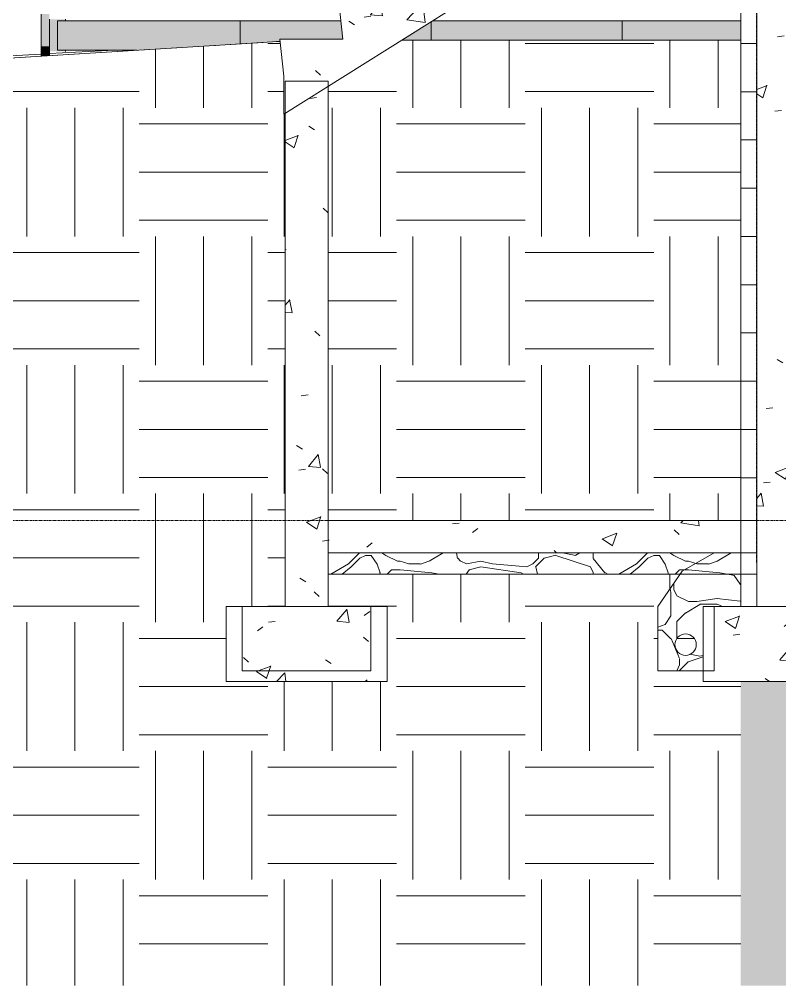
# Model space of a CAD drawing. Header units: inches. Extents: x -4168 to 4202, y -264 to 629.
# Drawn here: x -3966.9 to -3825.1, y -238.8 to -58.5 of the extents above; entities that cross this region are included whole.
import ezdxf

# ---------------------------------------------------------------- set-up
doc = ezdxf.new("R2010")
doc.units = ezdxf.units.IN
doc.header["$MEASUREMENT"] = 0
doc.linetypes.add('Grid Line 1_2_', pattern=[0.875, 0.5, -0.125, 0.125, -0.125])
doc.linetypes.add('Grid Line 1_2__2_', pattern=[0.875, 0.5, -0.125, 0.125, -0.125])
for name, color, linetype, lineweight in [('0-1', 7, 'Continuous', 5), ('A-FLOR-2', 192, 'Continuous', 9), ('A-FLOR-LEVL-1', 51, 'Grid Line 1_2_', 9), ('A-FLOR-MCUT', 51, 'Continuous', 13), ('A-FLOR-PATT-1', 252, 'Continuous', 9), ('A-GLAZ-CURT', 52, 'Continuous', 9), ('A-GLAZ-CWMG', 51, 'Continuous', 9), ('A-WALL-1', 7, 'Continuous', 9), ('A-WALL-PATT-1', 252, 'Continuous', 9), ('C-TOPO', 7, 'Continuous', 9), ('C-TOPO-1', 252, 'Continuous', 9), ('S-FNDN-2', 7, 'Continuous', 9), ('S-FNDN-4', 252, 'Continuous', 9), ('S-FNDN-6', 32, 'Continuous', 9), ('S-GRID-1', 1, 'Grid Line 1_2__2_', 30), ('S-STRS', 31, 'Continuous', 9), ('S-STRS-2', 252, 'Continuous', 9)]:
    doc.layers.add(name, color=color, linetype=linetype, lineweight=lineweight)
pattern_1 = [(0, (-2936.56, 0), (24, 24), [24, -24]), (0, (-2936.56, 9), (24, 24), [24, -24]), (0, (-2936.56, 18), (24, 24), [24, -24]), (90, (-2933.56, 21), (-24, 24), [24, -24]), (90, (-2924.56, 21), (-24, 24), [24, -24]), (90, (-2915.56, 21), (-24, 24), [24, -24])]
pattern_2 = [(50, (-2936.56, 0), (27.5427, -2.4099), [2.88, -31.68]), (355, (-2936.56, 0), (-5.32784, 28.8843), [2.304, -25.344]), (100.451, (-2934.265, -0.2), (22.2153, 26.4739), [2.448, -26.924]), (46.184, (-2936.56, 7.68), (40.9819, -6.3564), [4.32, -47.52]), (96.636, (-2933.145, 7.15), (35.8907, 37.4062), [3.671, -40.386]), (351.184, (-2936.56, 7.68), (35.891, 37.4062), [3.456, -38.016]), (21, (-2932.72, 5.76), (22.92104, -15.46073), [2.88, -31.68]), (326, (-2932.72, 5.76), (9.3435, 27.8457), [2.304, -25.344]), (71.451, (-2930.81, 4.472), (32.2648, 12.3844), [2.448, -26.924]), (37.5, (-2936.56, 0), (0.466855, 12.78271), [1.267, -23.77, 1.267, -24.461, -25.44]), (37.5, (-2936.56, 0), (0.466855, 12.78271), [-50.765, 1.267, -24.173]), (7.5, (-2936.56, 0), (10.10159, 15.14509), [1.267, -13.402, 1.267, -23.194, -9.696]), (7.5, (-2936.56, 0), (10.10159, 15.14509), [-39.13, 1.267, -8.429]), (327.5, (-2945.123, 0), (20.49916, -0.86578), [1.267, -8.333, 1.267, -28.685, -39.744]), (327.5, (-2945.123, 0), (20.49916, -0.86578), [-39.552, 1.267, -38.477]), (317.5, (-2948.963, 0), (22.39478, 3.8443), [1.267, -11.213, 1.267, -18.624, -28.224]), (317.5, (-2948.963, 0), (22.39478, 3.8443), [-32.371, 1.267, -26.957])]
pattern_3 = [(212.005, (-2939.785, 8.062), (-161.240282, -107.491823), [5.07, -501.974]), (213.69, (-2936.56, 10.212), (-53.74635, -53.74678), [3.876, -189.91]), (198.435, (-2934.947, 10.749), (-107.49304, -53.74648), [1.7, -168.262]), (180, (-2932.797, 10.75), (-7e-15, -53.747), [2.15, -51.597]), (161.565, (-2931.185, 10.212), (-53.74607, 5e-05), [1.7, -168.262]), (333.435, (-2930.648, 48.91), (53.74613, 5e-05), [2.404, -117.777]), (296.565, (-2931.185, 49.984), (53.74653, -53.7471), [1.202, -118.979]), (270, (-2931.185, 52.67), (53.747, 3e-15), [2.687, -51.059]), (186.34, (-2930.648, 17.736), (-429.972726, -53.744812), [4.867, -481.829]), (296.565, (-2918.823, 51.06), (53.74653, -53.7471), [1.202, -118.979]), (303.69, (-2919.898, 52.672), (53.74678, -53.74635), [1.938, -191.848]), (229.399, (-2911.299, 29.023), (-268.731142, -322.481306), [4.955, -490.564]), (243.435, (-2909.686, 32.248), (5e-05, -53.74613), [3.605, -116.576]), (213.69, (-2890.875, 26.336), (-53.74635, -53.74678), [1.938, -191.848]), (33.69, (-2906.999, 11.287), (53.74635, 53.74678), [1.938, -191.848]), (0, (-2908.074, 11.287), (0, 53.747), [1.075, -52.672]), (333.435, (-2909.15, 11.824), (53.74613, 5e-05), [1.202, -118.979]), (284.036, (-2909.686, 13.974), (53.74545, -161.2401), [2.216, -219.387]), (270, (-2909.686, 15.05), (53.747, 3e-15), [1.075, -52.672]), (243.435, (-2909.686, 16.124), (5e-05, -53.74613), [1.202, -118.979]), (135, (-2909.686, 16.66), (-53.7472, 4e-15), [0.76, -75.249]), (90, (-2909.686, 16.124), (-53.747, 3e-15), [0.537, -53.209]), (18.435, (-2890.338, 40.847), (107.49304, 53.74648), [3.399, -166.562]), (6.34, (-2887.113, 41.922), (429.972726, 53.744812), [4.867, -481.829]), (180, (-2889.263, 29.023), (-7e-15, -53.747), [3.225, -50.522]), (197.354, (-2880.663, 31.71), (-161.239491, -53.746161), [9.01, -891.947]), (198.435, (-2879.051, 32.248), (-107.49304, -53.74648), [1.7, -168.262]), (213.69, (-2877.439, 33.323), (-53.74635, -53.74678), [1.938, -191.848]), (251.565, (-2876.901, 34.935), (-5e-05, -53.74607), [1.7, -168.262]), (243.435, (-2876.364, 36.01), (5e-05, -53.74613), [1.202, -118.979]), (270, (-2876.364, 37.085), (53.747, 3e-15), [1.075, -52.672]), (293.199, (-2877.976, 40.847), (53.74725, -107.493233), [4.093, -405.228]), (315, (-2879.588, 42.46), (53.7472, 0), [2.28, -73.729]), (0, (-2882.276, 42.46), (0, 53.747), [2.687, -51.059]), (341.565, (-2894.1, 29.561), (53.74607, -5e-05), [1.7, -168.262]), (303.69, (-2895.175, 31.173), (53.74678, -53.74635), [1.938, -191.848]), (279.462, (-2895.712, 34.398), (53.74512, -268.732805), [3.269, -323.658]), (270, (-2895.71, 37.623), (53.747, 3e-15), [3.225, -50.522]), (239.036, (-2894.1, 40.31), (-53.74743, -107.49268), [3.134, -310.26]), (188.13, (-2890.338, 40.847), (-322.479255, -53.746045), [3.8, -376.245]), (116.565, (-2930.11, 39.235), (-53.74653, 53.7471), [1.202, -118.979]), (135, (-2929.035, 38.16), (-53.7472, 4e-15), [1.52, -74.489]), (168.69, (-2926.348, 37.623), (-53.7468, -0.00033), [2.741, -271.314]), (191.31, (-2923.661, 38.16), (-214.98617, -53.74725), [2.741, -271.314]), (194.036, (-2921.511, 38.698), (-161.2401, -53.74545), [2.216, -219.387]), (236.31, (-2920.436, 40.31), (-53.74616, -107.49347), [1.938, -191.848]), (236.31, (-2919.361, 41.922), (-53.74616, -107.49347), [1.938, -191.848]), (270, (-2919.36, 43.535), (53.747, 3e-15), [1.612, -52.134]), (291.801, (-2920.436, 46.222), (53.7454, -107.49384), [2.894, -286.54]), (116.565, (-2919.898, 34.935), (-53.74653, 53.7471), [2.404, -117.777]), (168.69, (-2917.211, 34.398), (-53.7468, -0.00033), [2.741, -271.314]), (194.036, (-2915.061, 34.935), (-161.2401, -53.74545), [2.216, -219.387]), (225, (-2913.45, 36.548), (4e-15, -53.7472), [2.28, -73.729]), (251.565, (-2912.911, 38.16), (-5e-05, -53.74607), [1.7, -168.262]), (296.565, (-2913.986, 40.31), (53.74653, -53.7471), [2.404, -117.777]), (315, (-2915.06, 41.385), (53.7472, 0), [1.52, -74.489]), (326.31, (-2916.674, 42.46), (107.49347, -53.74616), [1.938, -191.848]), (0, (-2917.75, 42.46), (0, 53.747), [1.075, -52.672]), (33.69, (-2919.361, 41.385), (53.74635, 53.74678), [1.938, -191.848]), (71.565, (-2919.898, 39.772), (5e-05, 53.74607), [1.7, -168.262]), (63.435, (-2920.436, 38.698), (-5e-05, 53.74613), [1.202, -118.979]), (71.565, (-2920.973, 37.085), (5e-05, 53.74607), [1.7, -168.262]), (104.036, (-2920.973, 34.935), (-53.74545, 161.2401), [2.216, -219.387]), (45, (-2922.048, 33.86), (0, 53.7472), [1.52, -74.489]), (18.435, (-2923.661, 33.323), (107.49304, 53.74648), [1.7, -168.262]), (0, (-2926.35, 33.323), (0, 53.747), [2.687, -51.059]), (14.036, (-2928.498, 32.785), (161.2401, 53.74545), [2.216, -219.387]), (341.565, (-2930.11, 33.323), (53.74607, -5e-05), [1.7, -168.262]), (270, (-2930.11, 34.935), (53.747, 3e-15), [1.612, -52.134]), (225, (-2928.498, 36.548), (4e-15, -53.7472), [2.28, -73.729]), (198.435, (-2925.273, 37.623), (-107.49304, -53.74648), [3.399, -166.562]), (180, (-2922.586, 37.623), (-7e-15, -53.747), [2.687, -51.059]), (153.435, (-2921.51, 37.085), (-53.74613, -5e-05), [1.202, -118.979]), (206.565, (-2901.087, 28.486), (-53.7471, -53.74653), [1.202, -118.979]), (146.31, (-2899.475, 27.411), (-107.49347, 53.74616), [1.938, -191.848]), (119.745, (-2897.325, 23.648), (-161.240006, 268.73295), [4.333, -428.985]), (95.711, (-2896.787, 18.274), (-53.74997, 483.718242), [5.401, -534.745]), (90, (-2896.787, 17.736), (-53.747, 3e-15), [0.537, -53.209]), (63.435, (-2897.325, 16.66), (-5e-05, 53.74613), [1.202, -118.979]), (26.565, (-2898.4, 16.124), (53.7471, 53.74653), [1.202, -118.979]), (0, (-2900.01, 16.124), (0, 53.747), [1.612, -52.134]), (0, (-2900.55, 16.124), (0, 53.747), [0.537, -53.209]), (0, (-2901.624, 16.124), (0, 53.747), [1.075, -52.672]), (326.31, (-2903.237, 17.199), (107.49347, -53.74616), [1.938, -191.848]), (333.435, (-2904.312, 17.736), (53.74613, 5e-05), [1.202, -118.979]), (284.036, (-2904.849, 19.886), (53.74545, -161.2401), [2.216, -219.387]), (270, (-2904.85, 20.96), (53.747, 3e-15), [1.075, -52.672]), (270, (-2904.85, 22.574), (53.747, 3e-15), [1.612, -52.134]), (258.69, (-2904.312, 25.261), (0.00033, -53.7468), [2.741, -271.314]), (231.34, (-2902.162, 27.948), (-161.240446, -214.986075), [3.441, -340.704]), (270, (-2890.875, 26.873), (53.747, 3e-15), [0.537, -53.209]), (270, (-2890.875, 27.41), (53.747, 3e-15), [0.537, -53.209]), (326.31, (-2892.488, 28.486), (107.49347, -53.74616), [1.938, -191.848]), (333.435, (-2895.712, 30.098), (53.74613, 5e-05), [3.605, -116.576]), (0, (-2898.4, 30.1), (0, 53.747), [2.687, -51.059]), (63.435, (-2898.937, 29.023), (-5e-05, 53.74613), [1.202, -118.979]), (90, (-2898.937, 26.873), (-53.747, 3e-15), [2.15, -51.597]), (135, (-2897.325, 25.26), (-53.7472, 4e-15), [2.28, -73.729]), (161.565, (-2895.712, 24.723), (-53.74607, 5e-05), [1.7, -168.262]), (180, (-2894.1, 24.723), (-7e-15, -53.747), [1.612, -52.134]), (198.435, (-2892.488, 25.261), (-107.49304, -53.74648), [1.7, -168.262]), (351.87, (-2913.449, 54.284), (53.746196, 0.00024), [7.601, -372.445]), (14.036, (-2915.599, 53.747), (161.2401, 53.74545), [2.216, -219.387]), (53.13, (-2917.211, 51.597), (107.49389, 161.23961), [2.687, -266.045]), (95.194, (-2916.674, 45.685), (-53.742522, 537.465678), [5.937, -587.714]), (101.31, (-2916.136, 42.997), (-53.74725, 214.98617), [2.741, -271.314]), (143.13, (-2913.986, 41.385), (-161.23961, 107.49389), [2.687, -266.045]), (161.565, (-2912.374, 40.847), (-53.74607, 5e-05), [1.7, -168.262]), (198.435, (-2910.761, 41.385), (-107.49304, -53.74648), [1.7, -168.262]), (225, (-2908.074, 44.072), (4e-15, -53.7472), [3.8, -72.209]), (228.814, (-2904.312, 48.372), (-322.479887, -376.225462), [5.713, -565.62]), (251.565, (-2903.774, 49.984), (-5e-05, -53.74607), [1.7, -168.262]), (270, (-2903.774, 50.52), (53.747, 3e-15), [0.537, -53.209]), (288.435, (-2904.312, 52.134), (53.74648, -107.49304), [1.7, -168.262]), (326.31, (-2905.924, 53.209), (107.49347, -53.74616), [1.938, -191.848]), (90, (-2930.65, 40.31), (-53.747, 3e-15), [3.762, -49.984]), (338.199, (-2923.123, 47.297), (161.23965, -53.74576), [2.894, -286.54]), (0, (-2926.35, 47.297), (0, 53.747), [3.225, -50.522]), (30.964, (-2929.035, 45.685), (161.23977, 107.4936), [3.134, -310.26]), (45, (-2930.648, 44.072), (0, 53.7472), [2.28, -73.729]), (90, (-2939.247, 23.11), (-53.747, 3e-15), [3.762, -49.984]), (116.565, (-2937.635, 19.886), (-53.7465, 53.7471), [3.605, -116.576]), (153.435, (-2934.41, 18.274), (-53.74613, -5e-05), [3.605, -116.576]), (180, (-2931.723, 18.274), (-7e-15, -53.747), [2.687, -51.059]), (218.66, (-2929.035, 20.424), (-53.74608, -53.746755), [3.441, -340.704]), (231.34, (-2926.885, 23.111), (-161.240446, -214.986075), [3.441, -340.704]), (213.69, (-2923.661, 25.261), (-53.74635, -53.74678), [3.876, -189.91]), (239.036, (-2922.048, 27.948), (-53.74743, -107.49268), [3.134, -310.26]), (270, (-2922.05, 29.023), (53.747, 3e-15), [1.075, -52.672]), (270, (-2922.05, 30.636), (53.747, 3e-15), [1.612, -52.134]), (315, (-2923.66, 32.248), (53.7472, 0), [2.28, -73.729]), (350.538, (-2926.885, 32.785), (53.7463, 0.00047), [3.269, -323.658]), (14.036, (-2931.185, 31.71), (161.2401, 53.74545), [4.432, -217.171]), (18.435, (-2936.022, 30.098), (107.49304, 53.74648), [5.099, -164.863]), (45, (-2937.635, 28.486), (0, 53.7472), [2.28, -73.729]), (45, (-2939.247, 26.873), (0, 53.7472), [2.28, -73.729]), (108.435, (-2927.423, 15.049), (-53.74648, 107.49304), [3.399, -166.562]), (126.87, (-2925.81, 12.899), (-53.7463, 53.7465), [2.687, -266.045]), (146.31, (-2924.198, 11.824), (-107.49347, 53.74616), [1.938, -191.848]), (161.565, (-2922.586, 11.287), (-53.74607, 5e-05), [1.7, -168.262]), (135, (-2920.973, 9.674), (-53.7472, 4e-15), [2.28, -73.729]), (161.565, (-2919.361, 9.137), (-53.74607, 5e-05), [1.7, -168.262]), (180, (-2917.75, 9.137), (-7e-15, -53.747), [1.612, -52.134]), (206.565, (-2916.674, 9.674), (-53.7471, -53.74653), [1.202, -118.979]), (206.565, (-2914.524, 10.75), (-53.7471, -53.74653), [2.404, -117.777]), (189.462, (-2911.299, 11.287), (-268.732805, -53.74512), [3.269, -323.658]), (243.435, (-2910.224, 13.437), (5e-05, -53.74613), [2.404, -117.777]), (270, (-2910.224, 13.974), (53.747, 3e-15), [0.537, -53.209]), (270, (-2910.224, 15.05), (53.747, 3e-15), [1.075, -52.672]), (326.31, (-2911.836, 18.274), (107.49347, -53.74616), [1.938, -191.848]), (327.995, (-2916.136, 20.961), (268.733967, -161.238084), [5.07, -501.974]), (329.036, (-2918.823, 22.574), (107.49268, -53.74743), [3.134, -310.26]), (341.565, (-2922.048, 23.648), (53.74607, -5e-05), [3.399, -166.562]), (0, (-2924.2, 23.65), (0, 53.747), [2.15, -51.597]), (33.69, (-2925.81, 22.574), (53.74635, 53.74678), [1.938, -191.848]), (53.13, (-2927.423, 20.424), (107.49389, 161.23961), [2.687, -266.045]), (63.435, (-2928.498, 18.274), (-5e-05, 53.74613), [2.404, -117.777]), (225, (-2903.774, 13.974), (4e-15, -53.7472), [2.28, -73.729]), (236.31, (-2902.699, 15.587), (-53.74616, -107.49347), [1.938, -191.848]), (270, (-2902.7, 16.124), (53.747, 3e-15), [0.537, -53.209]), (315, (-2903.774, 17.2), (53.7472, 0), [1.52, -74.489]), (333.435, (-2905.924, 18.274), (53.74613, 5e-05), [2.404, -117.777]), (18.435, (-2909.149, 17.199), (107.49304, 53.74648), [3.399, -166.562]), (75.964, (-2909.686, 15.049), (0.00026, 53.74662), [2.216, -219.387]), (71.565, (-2933.872, 4.837), (5e-05, 53.74607), [1.7, -168.262]), (135, (-2932.797, 3.762), (-53.7472, 4e-15), [1.52, -74.489]), (146.31, (-2931.185, 2.687), (-107.49347, 53.74616), [1.938, -191.848]), (153.435, (-2929.035, 1.612), (-53.74613, -5e-05), [2.404, -117.777]), (180, (-2928.5, 1.61), (-7e-15, -53.747), [0.537, -53.209]), (161.565, (-2926.885, 1.075), (-53.74607, 5e-05), [1.7, -168.262]), (180, (-2924.736, 1.075), (-7e-15, -53.747), [2.15, -51.597]), (198.435, (-2923.123, 1.612), (-107.49304, -53.74648), [1.7, -168.262]), (210.964, (-2920.436, 3.225), (-161.23977, -107.4936), [3.134, -310.26]), (206.565, (-2919.36, 3.762), (-53.7471, -53.74653), [1.202, -118.979]), (251.565, (-2918.823, 5.375), (-5e-05, -53.74607), [1.7, -168.262]), (303.69, (-2919.898, 6.987), (53.74678, -53.74635), [1.938, -191.848]), (306.87, (-2921.511, 9.137), (53.7463, -53.7465), [2.687, -266.045]), (323.13, (-2923.661, 10.749), (161.23961, -107.49389), [2.687, -266.045]), (345.964, (-2925.81, 11.287), (53.74662, -0.00026), [2.216, -219.387]), (18.435, (-2927.423, 10.749), (107.49304, 53.74648), [1.7, -168.262]), (30.964, (-2930.11, 9.137), (161.23977, 107.4936), [3.134, -310.26]), (39.806, (-2933.335, 6.45), (53.745895, 53.74734), [4.198, -415.576]), (135, (-2917.21, 1.612), (-53.7472, 4e-15), [0.76, -75.249]), (153.435, (-2916.136, 1.075), (-53.74613, -5e-05), [1.202, -118.979]), (191.31, (-2913.449, 1.612), (-214.98617, -53.74725), [2.741, -271.314]), (165.964, (-2911.299, 1.075), (-53.74662, 0.00026), [2.216, -219.387]), (175.236, (-2904.849, 0.537), (-53.74662, 0.000751), [6.472, -640.722]), (206.565, (-2903.774, 1.075), (-53.7471, -53.74653), [1.202, -118.979]), (225, (-2902.7, 2.15), (4e-15, -53.7472), [1.52, -74.489]), (270, (-2902.7, 4.837), (53.747, 3e-15), [2.687, -51.059]), (270, (-2902.7, 6.45), (53.747, 3e-15), [1.612, -52.134]), (308.66, (-2904.849, 9.137), (53.746755, -53.74608), [3.441, -340.704]), (338.199, (-2907.537, 10.212), (161.23965, -53.74576), [2.894, -286.54]), (348.69, (-2910.224, 10.749), (53.7468, 0.00033), [2.741, -271.314]), (18.435, (-2915.061, 9.137), (107.49304, 53.74648), [5.099, -164.863]), (36.87, (-2917.211, 7.525), (53.7465, 53.7463), [2.687, -266.045]), (68.199, (-2918.286, 4.837), (53.74576, 161.23965), [2.894, -286.54]), (101.31, (-2917.748, 2.15), (-53.74725, 214.98617), [2.741, -271.314]), (348.69, (-2922.586, 53.209), (53.7468, 0.00033), [2.741, -271.314]), (354.806, (-2928.498, 53.747), (53.746727, 0.000402), [5.937, -587.714]), (0, (-2930.11, 53.747), (0, 53.747), [1.612, -52.134]), (45, (-2931.185, 52.672), (0, 53.7472), [1.52, -74.489]), (180, (-2926.885, 47.834), (-7e-15, -53.747), [1.612, -52.134]), (188.13, (-2923.123, 48.372), (-322.479255, -53.746045), [3.8, -376.245]), (172.875, (-2918.823, 47.834), (-53.74698, 0.00048), [4.333, -428.985]), (225, (-2918.286, 48.372), (4e-15, -53.7472), [0.76, -75.249]), (270, (-2918.286, 49.984), (53.747, 3e-15), [1.612, -52.134]), (161.565, (-2901.087, 51.597), (-53.74607, 5e-05), [1.7, -168.262]), (180, (-2898.937, 51.597), (-7e-15, -53.747), [2.15, -51.597]), (198.435, (-2897.325, 52.134), (-107.49304, -53.74648), [1.7, -168.262]), (170.538, (-2894.1, 51.597), (-53.7463, -0.00047), [3.269, -323.658]), (213.69, (-2892.488, 52.672), (-53.74635, -53.74678), [1.938, -191.848]), (270, (-2892.49, 53.21), (53.747, 3e-15), [0.537, -53.209]), (296.565, (-2893.025, 54.284), (53.74653, -53.7471), [1.202, -118.979]), (341.565, (-2896.25, 55.359), (53.74607, -5e-05), [3.399, -166.562]), (341.565, (-2899.475, 56.434), (53.74607, -5e-05), [3.399, -166.562]), (14.036, (-2901.624, 55.896), (161.2401, 53.74545), [2.216, -219.387]), (45, (-2903.237, 54.284), (0, 53.7472), [2.28, -73.729]), (104.036, (-2902.699, 52.134), (-53.74545, 161.2401), [2.216, -219.387]), (0, (-2944.62, 5.375), (0, 53.747), [0.537, -53.209]), (315, (-2945.697, 6.45), (53.7472, 0), [1.52, -74.489]), (274.764, (-2946.234, 12.899), (53.749818, -591.21148), [6.472, -640.722]), (255.964, (-2945.697, 15.049), (-0.00026, -53.74662), [2.216, -219.387]), (225, (-2944.622, 16.124), (4e-15, -53.7472), [1.52, -74.489]), (198.435, (-2939.785, 17.736), (-107.49304, -53.74648), [5.099, -164.863]), (180, (-2939.247, 17.736), (-7e-15, -53.747), [0.537, -53.209]), (171.87, (-2935.485, 17.199), (-53.746196, -0.00024), [3.8, -376.245]), (146.31, (-2929.035, 16.661), (-107.49347, 53.74616), [1.938, -191.848]), (108.435, (-2927.96, 13.437), (-53.74648, 107.49304), [3.399, -166.562]), (90, (-2927.96, 12.9), (-53.747, 3e-15), [0.537, -53.209]), (71.565, (-2928.498, 11.287), (5e-05, 53.74607), [1.7, -168.262]), (26.565, (-2929.573, 10.75), (53.7471, 53.74653), [1.202, -118.979]), (18.435, (-2931.185, 10.212), (107.49304, 53.74648), [1.7, -168.262]), (126.87, (-2902.162, 6.45), (-53.7463, 53.7465), [2.687, -266.045]), (123.69, (-2901.087, 4.837), (-53.74678, 53.74635), [1.938, -191.848]), (149.036, (-2898.4, 3.225), (-107.49268, 53.74743), [3.134, -310.26]), (168.69, (-2895.712, 2.687), (-53.7468, -0.00033), [2.741, -271.314]), (213.69, (-2894.1, 3.762), (-53.74635, -53.74678), [1.938, -191.848]), (251.565, (-2893.563, 5.375), (-5e-05, -53.74607), [1.7, -168.262]), (270, (-2893.563, 5.91), (53.747, 3e-15), [0.537, -53.209]), (279.462, (-2894.1, 9.137), (53.74512, -268.732805), [3.269, -323.658]), (243.435, (-2893.563, 10.212), (5e-05, -53.74613), [1.202, -118.979]), (270, (-2893.563, 10.75), (53.747, 3e-15), [0.537, -53.209]), (296.565, (-2895.175, 13.974), (53.74653, -53.7471), [3.605, -116.576]), (329.036, (-2897.862, 15.587), (107.49268, -53.74743), [3.134, -310.26]), (8.13, (-2901.624, 15.049), (322.479255, 53.746045), [3.8, -376.245]), (45, (-2903.774, 12.9), (0, 53.7472), [3.04, -72.969]), (45, (-2904.85, 11.824), (0, 53.7472), [1.52, -74.489]), (90, (-2904.85, 10.21), (-53.747, 3e-15), [1.612, -52.134]), (123.69, (-2903.774, 8.599), (-53.74678, 53.74635), [1.938, -191.848]), (101.31, (-2895.712, 18.274), (-53.74725, 214.98617), [2.741, -271.314]), (108.435, (-2895.175, 16.661), (-53.74648, 107.49304), [1.7, -168.262]), (135, (-2894.637, 16.124), (-53.7472, 4e-15), [0.76, -75.249]), (180, (-2893.025, 16.124), (-7e-15, -53.747), [1.612, -52.134]), (213.69, (-2891.413, 17.199), (-53.74635, -53.74678), [1.938, -191.848]), (187.125, (-2887.113, 17.736), (-376.225893, -53.746004), [4.333, -428.985]), (236.31, (-2886.038, 19.349), (-53.74616, -107.49347), [1.938, -191.848]), (270, (-2886.04, 19.886), (53.747, 3e-15), [0.537, -53.209]), (288.435, (-2886.575, 21.499), (53.74648, -107.49304), [1.7, -168.262]), (285.945, (-2887.65, 25.261), (53.74574, -161.239833), [3.913, -387.368]), (315, (-2888.725, 26.336), (53.7472, 0), [1.52, -74.489]), (18.435, (-2890.338, 25.798), (107.49304, 53.74648), [1.7, -168.262]), (29.745, (-2894.1, 23.648), (268.73295, 161.240006), [4.333, -428.985]), (18.435, (-2895.712, 23.111), (107.49304, 53.74648), [1.7, -168.262]), (75.964, (-2896.25, 20.961), (0.00026, 53.74662), [2.216, -219.387]), (180, (-2911.836, 34.935), (-7e-15, -53.747), [1.612, -52.134]), (180, (-2910.76, 34.935), (-7e-15, -53.747), [1.075, -52.672]), (135, (-2909.686, 33.86), (-53.7472, 4e-15), [1.52, -74.489]), (90, (-2909.686, 32.25), (-53.747, 3e-15), [1.612, -52.134]), (26.565, (-2917.748, 23.648), (53.7471, 53.74653), [3.605, -116.576]), (341.565, (-2919.361, 24.186), (53.74607, -5e-05), [1.7, -168.262]), (300.964, (-2920.973, 26.873), (107.4936, -161.23977), [3.134, -310.26]), (71.565, (-2910.761, 28.486), (5e-05, 53.74607), [1.7, -168.262]), (90, (-2910.76, 25.8), (-53.747, 3e-15), [2.687, -51.059]), (123.69, (-2909.686, 24.186), (-53.74678, 53.74635), [1.938, -191.848]), (153.435, (-2907.537, 23.11), (-53.74613, -5e-05), [2.404, -117.777]), (198.435, (-2905.924, 23.648), (-107.49304, -53.74648), [1.7, -168.262]), (243.435, (-2905.387, 24.723), (5e-05, -53.74613), [1.202, -118.979]), (255.964, (-2904.849, 26.873), (-0.00026, -53.74662), [2.216, -219.387]), (251.565, (-2904.312, 28.486), (-5e-05, -53.74607), [1.7, -168.262]), (291.801, (-2905.387, 31.173), (53.745405, -107.49384), [2.894, -286.54]), (323.13, (-2907.537, 32.785), (161.23961, -107.49389), [2.687, -266.045]), (18.435, (-2909.149, 32.248), (107.49304, 53.74648), [1.7, -168.262]), (63.435, (-2910.224, 30.098), (-5e-05, 53.74613), [2.404, -117.777]), (135, (-2914.524, 20.424), (-53.7472, 4e-15), [2.28, -73.729]), (149.036, (-2911.836, 18.811), (-107.49268, 53.74743), [3.134, -310.26]), (146.31, (-2910.224, 17.736), (-107.49347, 53.74616), [1.938, -191.848]), (180, (-2909.15, 17.736), (-7e-15, -53.747), [1.075, -52.672]), (210.964, (-2906.462, 19.349), (-161.23977, -107.4936), [3.134, -310.26]), (243.435, (-2905.924, 20.424), (5e-05, -53.74613), [1.202, -118.979]), (303.69, (-2906.999, 22.036), (53.74678, -53.74635), [1.938, -191.848]), (321.34, (-2909.686, 24.186), (214.986075, -161.240446), [3.441, -340.704]), (345.964, (-2911.836, 24.723), (53.74662, -0.00026), [2.216, -219.387]), (11.31, (-2914.524, 24.186), (214.98617, 53.74725), [2.741, -271.314]), (26.565, (-2915.6, 23.648), (53.7471, 53.74653), [1.202, -118.979]), (71.565, (-2916.136, 22.036), (5e-05, 53.74607), [1.7, -168.262]), (15.945, (-2917.211, 33.86), (161.239833, 53.74574), [3.913, -387.368]), (29.745, (-2920.973, 31.71), (268.73295, 161.240006), [4.333, -428.985]), (63.435, (-2921.51, 30.636), (-5e-05, 53.74613), [1.202, -118.979]), (90, (-2921.51, 29.023), (-53.747, 3e-15), [1.612, -52.134]), (104.036, (-2920.973, 26.873), (-53.74545, 161.2401), [2.216, -219.387]), (120.964, (-2919.361, 24.186), (-107.4936, 161.23977), [3.134, -310.26]), (153.435, (-2889.263, 52.672), (-53.74613, -5e-05), [1.202, -118.979]), (180, (-2888.19, 52.67), (-7e-15, -53.747), [1.075, -52.672]), (209.745, (-2884.426, 54.821), (-268.73295, -161.240006), [4.333, -428.985]), (225, (-2882.276, 56.97), (4e-15, -53.7472), [3.04, -72.969]), (239.036, (-2880.663, 59.659), (-53.74743, -107.49268), [3.134, -310.26]), (239.036, (-2879.051, 62.346), (-53.74743, -107.49268), [3.134, -310.26]), (270, (-2879.05, 62.883), (53.747, 3e-15), [0.537, -53.209]), (333.435, (-2880.126, 63.42), (53.74613, 5e-05), [1.202, -118.979]), (0, (-2881.74, 63.42), (0, 53.747), [1.612, -52.134]), (45, (-2883.35, 61.81), (0, 53.7472), [2.28, -73.729]), (26.565, (-2889.8, 58.584), (53.74707, 53.74653), [7.211, -112.97]), (30.964, (-2892.488, 56.971), (161.23977, 107.4936), [3.134, -310.26]), (90, (-2892.49, 55.896), (-53.747, 3e-15), [1.075, -52.672]), (128.66, (-2890.338, 53.209), (-53.746755, 53.74608), [3.441, -340.704]), (255.964, (-2896.25, 35.473), (-0.00026, -53.74662), [2.216, -219.387]), (281.31, (-2896.787, 38.16), (53.74725, -214.98617), [2.741, -271.314]), (309.806, (-2899.475, 41.385), (53.74734, -53.745895), [4.198, -415.576]), (329.036, (-2902.162, 42.997), (107.49268, -53.74743), [3.134, -310.26]), (345.964, (-2904.312, 43.535), (53.74662, -0.00026), [2.216, -219.387]), (0, (-2906.46, 43.535), (0, 53.747), [2.15, -51.597]), (26.565, (-2908.612, 42.46), (53.7471, 53.74653), [2.404, -117.777]), (45, (-2910.224, 40.847), (0, 53.7472), [2.28, -73.729]), (53.13, (-2911.836, 38.698), (107.49389, 161.23961), [2.687, -266.045]), (90, (-2911.836, 37.085), (-53.747, 3e-15), [1.612, -52.134]), (135, (-2910.224, 35.473), (-53.7472, 4e-15), [2.28, -73.729]), (144.462, (-2906.462, 32.785), (-161.23894, 107.49382), [4.623, -457.722]), (135, (-2903.774, 30.098), (-53.7472, 4e-15), [3.8, -72.209]), (153.435, (-2901.624, 29.023), (-53.74613, -5e-05), [2.404, -117.777]), (206.565, (-2899.475, 30.098), (-53.7471, -53.74653), [2.404, -117.777]), (230.194, (-2896.787, 33.323), (-214.98784, -268.731413), [4.198, -415.576]), (66.801, (-2903.774, 46.222), (107.495275, 268.731896), [4.093, -405.228]), (90, (-2903.774, 44.61), (-53.747, 3e-15), [1.612, -52.134]), (153.435, (-2902.7, 44.072), (-53.74613, -5e-05), [1.202, -118.979]), (153.435, (-2900.55, 42.997), (-53.74613, -5e-05), [2.404, -117.777]), (149.036, (-2897.862, 41.385), (-107.49268, 53.74743), [3.134, -310.26]), (180, (-2895.175, 41.385), (-7e-15, -53.747), [2.687, -51.059]), (180, (-2891.95, 41.385), (-7e-15, -53.747), [3.225, -50.522]), (213.69, (-2890.338, 42.46), (-53.74635, -53.74678), [1.938, -191.848]), (243.435, (-2889.263, 44.61), (5e-05, -53.74613), [2.404, -117.777]), (277.125, (-2889.8, 48.909), (53.746004, -376.225893), [4.333, -428.985]), (315, (-2890.875, 49.984), (53.7472, 0), [1.52, -74.489]), (341.565, (-2892.488, 50.522), (53.74607, -5e-05), [1.7, -168.262]), (352.875, (-2896.787, 51.059), (53.74698, -0.00048), [4.333, -428.985]), (0, (-2899.475, 51.06), (0, 53.747), [2.687, -51.059]), (21.801, (-2902.162, 49.984), (107.49384, 53.745405), [2.894, -286.54]), (90, (-2877.976, 47.297), (-53.747, 3e-15), [2.15, -51.597]), (90, (-2877.976, 45.147), (-53.747, 3e-15), [2.15, -51.597]), (56.31, (-2879.051, 43.535), (53.74616, 107.49347), [1.938, -191.848]), (18.435, (-2880.663, 42.997), (107.49304, 53.74648), [1.7, -168.262]), (0, (-2886.04, 42.997), (0, 53.747), [5.375, -48.372]), (341.565, (-2887.65, 43.535), (53.74607, -5e-05), [1.7, -168.262]), (296.565, (-2888.188, 44.61), (53.74653, -53.74707), [1.202, -118.979]), (278.13, (-2888.725, 48.372), (53.746045, -322.479255), [3.8, -376.245]), (270, (-2888.725, 48.91), (53.747, 3e-15), [0.537, -53.209]), (251.565, (-2888.188, 50.522), (-5e-05, -53.74607), [1.7, -168.262]), (225, (-2886.575, 52.134), (4e-15, -53.7472), [2.28, -73.729]), (218.66, (-2883.888, 54.284), (-53.74608, -53.746755), [3.441, -340.704]), (225, (-2882.276, 55.896), (4e-15, -53.7472), [2.28, -73.729]), (206.565, (-2881.2, 56.434), (-53.74707, -53.74653), [1.202, -118.979]), (180, (-2880.126, 56.434), (-7e-15, -53.747), [1.075, -52.672]), (123.69, (-2879.051, 54.821), (-53.74678, 53.74635), [1.938, -191.848]), (108.435, (-2878.513, 53.209), (-53.74648, 107.49304), [1.7, -168.262]), (98.13, (-2877.976, 49.447), (-53.746045, 322.479255), [3.8, -376.245])]

# ---------------------------------------------------------------- blocks, each defined once
blk = doc.blocks.new('CTR  - Topography_rvt-1-BUILDING ELEVATION - WEST')
at = {"layer": 'C-TOPO-1'}
h = blk.add_hatch(dxfattribs=at)
h.set_pattern_fill('FP_3', color=256, style=0, pattern_type=2)
h.set_pattern_definition(pattern_1)
h.paths.add_polyline_path([(-3917.32, -238.76), (-3917.32, -182), (-3928.32, -182), (-3928.32, -168), (-3917.32, -168), (-3917.32, -76.02), (-3917.57, -76.18), (-3917.57, -69.09), (-3918.28, -62.61), (-3918.68, -62.62), (-3937.93, -63.85), (-3971.45, -65.91), (-3990.97, -67.2), (-3996.04, -67.2), (-4004.13, -66.79), (-4035.04, -67.2), (-4041.54, -66.87), (-4064.23, -66.94), (-4064.23, -238.76), (-3917.88, -238.76)], flags=0)
h = blk.add_hatch(dxfattribs=at)
h.set_pattern_fill('FP_3', color=256, style=0, pattern_type=2)
h.set_pattern_definition(pattern_1)
h.paths.add_polyline_path([(-3877.85, -238.76), (-3832.32, -238.76), (-3832.32, -182), (-3839.32, -182), (-3839.32, -180), (-3847.82, -180), (-3847.82, -168), (-3843.62, -162), (-3906.57, -162), (-3906.57, -168), (-3898.32, -168), (-3898.32, -182), (-3906.57, -182), (-3906.57, -238.76), (-3894.87, -238.76)], flags=0)
h.paths.add_polyline_path([(-3842.18, -177.09), (-3841.38, -176.7), (-3840.83, -176.01), (-3840.63, -175.14), (-3840.83, -174.27), (-3841.38, -173.57), (-3842.18, -173.19), (-3843.07, -173.19), (-3843.87, -173.57), (-3844.43, -174.27), (-3844.63, -175.14), (-3844.43, -176.01), (-3843.87, -176.7), (-3843.07, -177.09)], flags=0)
h.paths.add_polyline_path([(-3832.32, -152), (-3832.32, -62.4), (-3895.64, -62.4), (-3906.57, -69.27), (-3906.57, -152), (-3837.38, -152)], flags=0)
h = blk.add_hatch(dxfattribs=at)
h.set_pattern_fill('FP_3', color=256, style=0, pattern_type=2)
h.set_pattern_definition(pattern_1)
h.paths.add_polyline_path([(-3906.57, -238.76), (-3906.57, -182), (-3909.32, -182), (-3909.32, -238.76), (-3907.41, -238.76)], flags=0)
h.paths.add_polyline_path([(-3906.57, -168), (-3906.57, -162), (-3909.32, -162), (-3909.32, -168), (-3907.89, -168)], flags=0)
h.paths.add_polyline_path([(-3906.57, -152), (-3906.57, -69.27), (-3909.32, -70.99), (-3909.32, -152), (-3908, -152)], flags=0)
h = blk.add_hatch(dxfattribs=at)
h.set_pattern_fill('FP_3', color=256, style=0, pattern_type=2)
h.set_pattern_definition(pattern_1)
h.paths.add_polyline_path([(-2932.42, -238.76), (-1940.32, -238.76), (-1940.32, -182), (-1968.32, -182), (-1968.32, -168), (-1953.32, -168), (-1953.32, -162), (-1953.41, -162), (-1962.19, -162.24), (-2487.84, -162.23), (-2500.45, -162), (-2512.8, -162.24), (-3141.84, -162.23), (-3154.45, -162), (-3167.5, -162.24), (-3806.42, -162.23), (-3819.32, -162), (-3819.32, -168), (-3809.32, -168), (-3809.32, -182), (-3832.32, -182), (-3832.32, -238.76), (-2999.46, -238.76)], flags=0)
h = blk.add_hatch(dxfattribs=at)
h.set_pattern_fill('FP_3', color=256, style=0, pattern_type=2)
h.set_pattern_definition(pattern_1)
h.paths.add_polyline_path([(-3912.24, -238.76), (-3909.32, -238.76), (-3909.32, -182), (-3917.32, -182), (-3917.32, -238.76), (-3914.21, -238.76)], flags=0)
at = {"layer": 'C-TOPO'}
for p, q in [((-3921.46, -62.8), (-3993.16, -67.2)), ((-3993.16, -67.2), (-3921.46, -62.8)), ((-3931.49, -63.45), (-3918.68, -62.62)), ((-3931.49, -63.45), (-3918.68, -62.62)), ((-3919.01, -62.64), (-3918.68, -62.62)), ((-3918.68, -62.62), (-3918.28, -62.59)), ((-3918.68, -62.62), (-3918.28, -62.59)), ((-3918.68, -62.62), (-3918.28, -62.59)), ((-3918.68, -62.62), (-3918.28, -62.61)), ((-3918.28, -62.61), (-3918.68, -62.62)), ((-3877.85, -62.4), (-3895.64, -62.4)), ((-3877.85, -62.4), (-3895.64, -62.4)), ((-3847.77, -62.4), (-3877.85, -62.4)), ((-3847.77, -62.4), (-3877.85, -62.4)), ((-3832.32, -62.4), (-3847.77, -62.4)), ((-3847.77, -62.4), (-3832.32, -62.4)), ((-3970.89, -65.87), (-3931.49, -63.45)), ((-3931.49, -63.45), (-3970.89, -65.87)), ((-3949.17, -64.24), (-3961.32, -64.89)), ((-3930.3, -63.38), (-3931.49, -63.45)), ((-3962.82, -64.97), (-4000.24, -66.99))]:
    blk.add_line(p, q, dxfattribs=at)
blk = doc.blocks.new('CTR - 1st Phase - Structure_rvt-1-BUILDING ELEVATION - WEST')
at = {"layer": 'A-WALL-PATT-1'}
h = blk.add_hatch(dxfattribs=at)
h.set_pattern_fill('FP_40', color=256, style=0, pattern_type=2)
h.set_pattern_definition(pattern_2)
h.paths.add_polyline_path([(-3829, -168), (-3819.32, -168), (-3819.32, -21), (-3829.32, -21), (-3829.32, -168)], flags=0)
h = blk.add_hatch(dxfattribs=at)
h.set_pattern_fill('FP_40', color=256, style=0, pattern_type=2)
h.set_pattern_definition(pattern_2)
h.paths.add_polyline_path([(-3912.24, -168), (-3909.32, -168), (-3909.32, -70.99), (-3917.32, -76.02), (-3917.32, -168), (-3912.39, -168)], flags=0)
h.paths.add_polyline_path([(-3917.32, -75.94), (-3911.07, -70), (-3917.32, -70), (-3917.32, -74.96)], flags=0)
at = {"layer": 'S-FNDN-4'}
h = blk.add_hatch(dxfattribs=at)
h.set_pattern_fill('FP_40', color=256, style=0, pattern_type=2)
h.set_pattern_definition(pattern_2)
h.paths.add_polyline_path([(-3917.32, -182), (-3898.32, -182), (-3898.32, -168), (-3928.32, -168), (-3928.32, -182), (-3918.14, -182)], flags=0)
h = blk.add_hatch(dxfattribs=at)
h.set_pattern_fill('FP_40', color=256, style=0, pattern_type=2)
h.set_pattern_definition(pattern_2)
h.paths.add_polyline_path([(-3819.32, -182), (-3809.32, -182), (-3809.32, -168), (-3839.32, -168), (-3839.32, -182), (-3820.62, -182)], flags=0)
at = {"layer": 'A-WALL-1'}
for p, q in [((-3909.32, -70), (-3917.32, -70)), ((-3917.32, -70), (-3917.32, -168)), ((-3909.32, -168), (-3909.32, -70)), ((-3917.32, -168), (-3909.32, -168))]:
    blk.add_line(p, q, dxfattribs=at)
at = {"layer": 'S-FNDN-2'}
for p, q in [((-3829.32, -21), (-3829.32, -168)), ((-3898.32, -168), (-3928.32, -168)), ((-3928.32, -168), (-3928.32, -182)), ((-3898.32, -182), (-3898.32, -168)), ((-3809.32, -168), (-3839.32, -168)), ((-3839.32, -168), (-3839.32, -182)), ((-3829.32, -168), (-3819.32, -168)), ((-3928.32, -182), (-3898.32, -182)), ((-3839.32, -182), (-3809.32, -182))]:
    blk.add_line(p, q, dxfattribs=at)
at = {"layer": 'S-GRID-1'}
blk.add_line((-3829.32, -159.84), (-3829.32, 470.5), dxfattribs=at)
blk = doc.blocks.new('Basic Wall _ 3_ XPS - ___-2578961-BUILDING ELEVATION - WEST')
at = {"layer": 'A-WALL-PATT-1'}
h = blk.add_hatch(dxfattribs=at)
h.set_pattern_fill('FP_41', color=256, style=0, pattern_type=2)
h.set_pattern_definition(pattern_3)
h.paths.add_polyline_path([(-3839.32, -180), (-3839.32, -168), (-3832.32, -168), (-3832.32, -162), (-3843.62, -162), (-3847.82, -168), (-3847.82, -180), (-3840.63, -180)], flags=0)
h.paths.add_polyline_path([(-3842.18, -177.09), (-3843.07, -177.09), (-3843.87, -176.7), (-3844.43, -176.01), (-3844.63, -175.14), (-3844.43, -174.27), (-3843.87, -173.57), (-3843.07, -173.19), (-3842.18, -173.19), (-3841.38, -173.57), (-3840.83, -174.27), (-3840.63, -175.14), (-3840.83, -176.01), (-3841.38, -176.7), (-3841.83, -176.92)], flags=0)
at = {"layer": 'S-FNDN-6'}
for p, q in [((-3837.27, -158), (-3843.24, -161.45)), ((-3832.32, -158), (-3837.27, -158)), ((-3832.32, -168), (-3832.32, -158)), ((-3843.24, -161.45), (-3847.82, -168)), ((-3847.82, -168), (-3847.82, -180)), ((-3837.32, -168), (-3832.32, -168)), ((-3837.32, -180), (-3837.32, -168)), ((-3847.82, -180), (-3837.32, -180))]:
    blk.add_line(p, q, dxfattribs=at)
for start, end in [(360, 180), (180, 0)]:
    blk.add_arc((-3842.63, -175.14), 2, start, end, dxfattribs=at)
blk = doc.blocks.new('Rectangular Mullion - RAILING POST-2680127-BUILDING ELEVATION - WEST')
at = {"layer": 'A-GLAZ-CWMG'}
blk.add_hatch(color=256, dxfattribs=at).paths.add_polyline_path([(-3962.82, -65.31), (-3961.32, -65.22), (-3961.32, -63.51), (-3962.82, -63.51), (-3962.82, -65.1)], flags=0)
for p, q in [((-3962.82, -63.51), (-3962.82, -65.31)), ((-3961.32, -64.49), (-3961.32, -65.22))]:
    blk.add_line(p, q, dxfattribs=at)
blk = doc.blocks.new('Rectangular Mullion - RAILING POST-V25-BUILDING ELEVATION - WEST')
at = {"layer": 'A-GLAZ-CWMG'}
blk.add_hatch(color=256, dxfattribs=at).paths.add_polyline_path([(-3961.32, -63.51), (-3961.32, -57.51), (-3962.82, -57.51), (-3962.82, -63.51)], flags=0)
blk.add_line((-3962.82, -57.51), (-3962.82, -63.51), dxfattribs=at)
blk = doc.blocks.new('Horizontal_Siding - Horizontal_Siding-3202367-BUILDING ELEVATION - WEST')
at = {"layer": 'A-GLAZ-CURT'}
blk.add_hatch(color=256, dxfattribs=at).paths.add_polyline_path([(-3854.45, -62.4), (-3832.32, -62.4), (-3832.32, -58.74), (-3854.45, -58.74), (-3854.45, -61.73)], flags=0)
for p, q in [((-3832.32, -58.74), (-3854.45, -58.74)), ((-3854.45, -58.74), (-3854.45, -62.4))]:
    blk.add_line(p, q, dxfattribs=at)
blk = doc.blocks.new('Horizontal_Siding - Horizontal_Siding-3202368-BUILDING ELEVATION - WEST')
at = {"layer": 'A-GLAZ-CURT'}
blk.add_hatch(color=256, dxfattribs=at).paths.add_polyline_path([(-3854.45, -62.4), (-3854.45, -58.74), (-3889.81, -58.74), (-3890.07, -58.9), (-3890.07, -62.4), (-3870.9, -62.4)], flags=0)
for p, q in [((-3890.07, -58.9), (-3890.07, -62.4)), ((-3854.45, -58.74), (-3889.81, -58.74)), ((-3854.45, -62.4), (-3854.45, -58.74))]:
    blk.add_line(p, q, dxfattribs=at)
blk = doc.blocks.new('Horizontal_Siding - Horizontal_Siding-V29-BUILDING ELEVATION - WEST')
at = {"layer": 'A-GLAZ-CURT'}
h = blk.add_hatch(color=256, dxfattribs=at)
h.paths.add_polyline_path([(-3925.7, -63.06), (-3918.28, -62.57), (-3918.32, -62.18), (-3906.57, -62.18), (-3906.95, -58.74), (-3925.7, -58.74), (-3925.7, -63.05)], flags=0)
h.paths.add_polyline_path([(-3895.64, -62.4), (-3890.07, -62.4), (-3890.07, -58.9), (-3895.57, -62.36)], flags=0)
for p, q in [((-3906.95, -58.74), (-3925.7, -58.74)), ((-3925.7, -58.74), (-3925.7, -63.06)), ((-3890.07, -62.4), (-3890.07, -58.9))]:
    blk.add_line(p, q, dxfattribs=at)
blk = doc.blocks.new('Horizontal_Siding - Horizontal_Siding-3202369-BUILDING ELEVATION - WEST')
at = {"layer": 'A-GLAZ-CURT'}
blk.add_hatch(color=256, dxfattribs=at).paths.add_polyline_path([(-3954.69, -64.24), (-3944.98, -64.24), (-3925.7, -63.04), (-3925.7, -58.74), (-3959.82, -58.74), (-3959.82, -64.24)], flags=0)
for p, q in [((-3925.7, -58.74), (-3959.82, -58.74)), ((-3959.82, -58.74), (-3959.82, -64.24)), ((-3925.7, -63.06), (-3925.7, -58.74)), ((-3959.82, -64.24), (-3944.98, -64.24))]:
    blk.add_line(p, q, dxfattribs=at)
blk = doc.blocks.new('Rectangular Mullion - RAILING POST-2680133-BUILDING ELEVATION - WEST')
at = {"layer": 'A-GLAZ-CWMG'}
blk.add_hatch(color=256, dxfattribs=at).paths.add_polyline_path([(-3961.32, -64.49), (-3958.32, -64.49), (-3958.32, -64.24), (-3959.82, -64.24), (-3959.82, -58.74), (-3958.32, -58.74), (-3958.32, -58.49), (-3961.32, -58.49), (-3961.32, -63.45)], flags=0)
for p, q in [((-3961.32, -58.49), (-3961.32, -64.49)), ((-3958.32, -58.74), (-3958.32, -58.49)), ((-3958.32, -64.49), (-3958.32, -64.24))]:
    blk.add_line(p, q, dxfattribs=at)

msp = doc.modelspace()

# ---------------------------------------------------------------- hatches: boundary and pattern name
at = {"layer": 'A-FLOR-PATT-1'}
h = msp.add_hatch(dxfattribs=at)
h.set_pattern_fill('FP_40', color=256, style=0, pattern_type=2)
h.set_pattern_definition(pattern_2)
h.paths.add_polyline_path([(-3829.3237, -158), (-3829.3237, -152), (-3909.3237, -152), (-3909.3237, -158), (-3831.6387, -158)], flags=0)
h = msp.add_hatch(dxfattribs=at)
h.set_pattern_fill('FP_41', color=256, style=0, pattern_type=2)
h.set_pattern_definition(pattern_3)
h.paths.add_polyline_path([(-3832.4182, -162), (-3831.1237, -162), (-3832.3237, -158), (-3909.3237, -158), (-3909.3237, -162), (-3837.3815, -162)], flags=0)
at = {"layer": 'A-WALL-PATT-1'}
h = msp.add_hatch(dxfattribs=at)
h.set_pattern_fill('FP_9', color=256, style=0, pattern_type=2)
h.set_pattern_definition([(0, (-2936.56, 0), (0, 9), []), (90, (-2936.56, 0), (-9, 6e-16), [])])
h.paths.add_polyline_path([(-3832.3237, -168), (-3829.3237, -168), (-3829.3237, -158), (-3832.3237, -158), (-3831.1237, -162), (-3832.3237, -162.0023), (-3832.3237, -166.9724)], flags=0)
h.paths.add_polyline_path([(-3832.3237, -152), (-3829.3237, -152), (-3829.3237, -31), (-3832.3237, -31), (-3832.3237, -143.0419)], flags=0)
at = {"layer": 'S-STRS-2'}
h = msp.add_hatch(dxfattribs=at)
h.set_pattern_fill('FP_40', color=256, style=0, pattern_type=2)
h.set_pattern_definition(pattern_2)
h.paths.add_polyline_path([(-3917.5737, -76.1763), (-3819.3237, -14.4655), (-3820.4749, -15), (-3823.3237, -15), (-3823.3237, -6.9091), (-3830.3237, -6.9091), (-3829.5737, -13.8182), (-3841.3237, -13.8182), (-3840.5737, -20.7273), (-3852.3237, -20.7273), (-3851.5737, -27.6364), (-3863.3237, -27.6364), (-3862.5737, -34.5455), (-3874.3237, -34.5455), (-3873.5737, -41.4545), (-3885.3237, -41.4545), (-3884.5737, -48.3636), (-3896.3237, -48.3636), (-3895.5737, -55.2727), (-3907.3237, -55.2727), (-3906.5739, -62.182), (-3906.5739, -62.1818), (-3918.3237, -62.1818), (-3917.5737, -69.0909), (-3917.5737, -74.937)], flags=0)
h.paths.add_polyline_path([(-3917.3237, -75.9387), (-3917.3236, -70), (-3911.0735, -70), (-3916.3866, -75.0483)], flags=0)

# ---------------------------------------------------------------- linework, layer by layer
at = {"layer": 'A-FLOR-2'}
for p, q in [((-3829.3237, -152), (-3909.3237, -152)), ((-3909.3237, -152), (-3909.3237, -162)), ((-3909.3237, -162), (-3829.3237, -162))]:
    msp.add_line(p, q, dxfattribs=at)
at = {"layer": 'A-FLOR-LEVL-1'}
msp.add_line((-4167.9645, -152), (-1830.9484, -152), dxfattribs=at)
at = {"layer": 'A-FLOR-MCUT'}
msp.add_line((-3829.3237, -158), (-3909.3237, -158), dxfattribs=at)
at = {"layer": 'S-FNDN-6'}
for p, q in [((-3832.3237, -31), (-3832.3237, -168)), ((-3829.3237, -168), (-3829.3237, -31)), ((-3901.3237, -168), (-3925.3237, -168)), ((-3925.3237, -168), (-3925.3237, -180)), ((-3901.3237, -180), (-3901.3237, -168)), ((-3832.3237, -168), (-3829.3237, -168)), ((-3925.3237, -180), (-3901.3237, -180))]:
    msp.add_line(p, q, dxfattribs=at)
at = {"layer": 'S-STRS'}
for p, q in [((-3917.5737, -76.1763), (-3819.3237, -14.4655)), ((-3907.3237, -55.2727), (-3906.5737, -62.1818)), ((-3918.3237, -62.1818), (-3917.5737, -69.0909)), ((-3906.5737, -62.1818), (-3918.3237, -62.1818)), ((-3917.5737, -69.0909), (-3917.5737, -76.1763))]:
    msp.add_line(p, q, dxfattribs=at)

# ---------------------------------------------------------------- block references
at = {"layer": '0-1'}
for name in ['CTR - 1st Phase - Structure_rvt-1-BUILDING ELEVATION - WEST', 'CTR  - Topography_rvt-1-BUILDING ELEVATION - WEST']:
    msp.add_blockref(name, (0, 0), dxfattribs=at)
at = {"layer": 'A-GLAZ-CURT'}
for name in ['Horizontal_Siding - Horizontal_Siding-3202369-BUILDING ELEVATION - WEST', 'Horizontal_Siding - Horizontal_Siding-V29-BUILDING ELEVATION - WEST', 'Horizontal_Siding - Horizontal_Siding-3202368-BUILDING ELEVATION - WEST', 'Horizontal_Siding - Horizontal_Siding-3202367-BUILDING ELEVATION - WEST']:
    msp.add_blockref(name, (0, 0), dxfattribs=at)
at = {"layer": 'A-GLAZ-CWMG'}
for name in ['Rectangular Mullion - RAILING POST-V25-BUILDING ELEVATION - WEST', 'Rectangular Mullion - RAILING POST-2680133-BUILDING ELEVATION - WEST', 'Rectangular Mullion - RAILING POST-2680127-BUILDING ELEVATION - WEST']:
    msp.add_blockref(name, (0, 0), dxfattribs=at)
at = {"layer": 'S-FNDN-6'}
msp.add_blockref('Basic Wall _ 3_ XPS - ___-2578961-BUILDING ELEVATION - WEST', (0, 0), dxfattribs=at)

doc.saveas('drawing.dxf')
